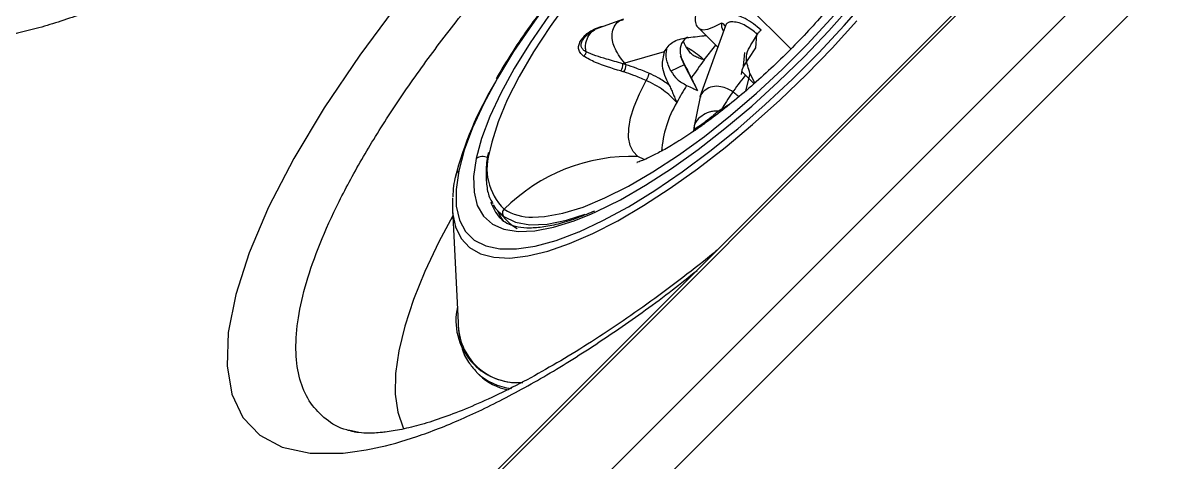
# Model space of a CAD drawing. Extents: x -2 to 78, y -19 to 124.
# Drawn here: x 63.67 to 67.949, y 10.385 to 12.007 of the extents above; entities that cross this region are included whole.
import ezdxf

# ---------------------------------------------------------------- set-up
doc = ezdxf.new("R2010")
doc.units = 0
doc.header["$MEASUREMENT"] = 0
doc.layers.add('1', color=4, linetype='Continuous')
doc.layers.add('GEOMETRY', color=2, linetype='Continuous', lineweight=25)

# ---------------------------------------------------------------- blocks, each defined once
blk = doc.blocks.new('2026 BEAM 220')
at = {"layer": 'GEOMETRY'}
for p, q in [((72.1496, 14.6804), (65.7077, 8.2384)), ((72.1306, 14.4291), (65.9589, 8.2574)), ((71.447, 14.3974), (65.9906, 8.941)), ((71.4543, 14.3901), (65.998, 8.9337)), ((68.3212, 12.0806), (68.4899, 11.9119)), ((67.7642, 11.9829), (67.7626, 11.9819)), ((67.8702, 12.0216), (67.7651, 11.9835)), ((68.1477, 11.9898), (68.2194, 11.9181)), ((68.2477, 11.9973), (68.1538, 11.7346)), ((67.7621, 11.9816), (67.7445, 11.9697)), ((68.3623, 11.9651), (68.3591, 11.9159)), ((68.0218, 11.9015), (67.8752, 11.8595)), ((68.1694, 11.8714), (68.212, 11.9255)), ((68.357, 11.9127), (68.315, 11.8484)), ((68.315, 11.8484), (68.3192, 11.8991)), ((68.3591, 11.9159), (68.357, 11.9127)), ((67.8801, 11.8537), (67.8752, 11.8595)), ((68.0844, 11.8788), (68.095, 11.8534)), ((68.095, 11.8534), (68.0463, 11.83)), ((68.095, 11.8534), (68.145, 11.7585)), ((68.3077, 11.8297), (68.3538, 11.7836)), ((68.3387, 11.8218), (68.3224, 11.7563)), ((68.3387, 11.8218), (68.3563, 11.7859)), ((68.1539, 11.735), (68.1315, 11.6201)), ((68.2611, 11.7052), (68.2227, 11.6822)), ((67.2379, 11.3613), (67.2376, 11.3199)), ((67.2376, 11.3199), (67.2593, 10.8999)), ((67.4117, 11.3059), (67.4456, 11.272)), ((67.4122, 11.2889), (67.4163, 11.2847)), ((67.3284, 10.7156), (67.3267, 10.7173)), ((67.3284, 10.7156), (67.3374, 10.7066)), ((66.858, 10.5008), (66.8537, 10.5017)), ((66.8873, 10.4945), (66.858, 10.5008))]:
    blk.add_line(p, q, dxfattribs=at)
at = {"layer": 'GEOMETRY', "flags": 128}
for points in [[(67.0437, 12.0888), (66.8953, 11.8893), (66.7637, 11.6943), (66.651, 11.5065), (66.5577, 11.3267), (66.4856, 11.1582), (66.4361, 11.0039), (66.4088, 10.8637), (66.4041, 10.7402), (66.4224, 10.6353), (66.4629, 10.5493), (66.5248, 10.4837), (66.6084, 10.4394), (66.7122, 10.4171), (66.8341, 10.4174), (66.8341, 10.4174)], [(68.8395, 13.0085), (68.8211, 13.0042), (68.7463, 12.9811), (68.6652, 12.9476), (68.5786, 12.9041), (68.4877, 12.8512), (68.3935, 12.7895), (68.2974, 12.7198), (68.2005, 12.643), (68.104, 12.5601), (68.0091, 12.472), (67.917, 12.38), (67.8289, 12.2851), (67.7459, 12.1886), (67.6691, 12.0917), (67.5993, 11.9955), (67.5375, 11.9013), (67.4845, 11.8103), (67.4409, 11.7237), (67.4073, 11.6424), (67.384, 11.5676), (67.378, 11.541)], [(67.2376, 11.3199), (67.2387, 11.3061), (67.2493, 11.2542), (67.2702, 11.2114), (67.301, 11.1782), (67.3415, 11.155), (67.3913, 11.1419), (67.4498, 11.139), (67.5164, 11.1465), (67.5905, 11.1643), (67.6713, 11.1921), (67.7579, 11.2297), (67.8496, 11.2767), (67.9453, 11.3326), (68.044, 11.3968), (68.1448, 11.4687), (68.2466, 11.5475), (68.3483, 11.6325), (68.449, 11.7227), (68.5475, 11.8173), (68.643, 11.9152), (68.7343, 12.0154)], [(67.5341, 11.2897), (67.5789, 11.2919), (67.6463, 11.3044), (67.721, 11.3275), (67.8021, 11.361), (67.8887, 11.4045), (67.9797, 11.4574), (68.0738, 11.5191), (68.1699, 11.5888), (68.2669, 11.6656), (68.3634, 11.7485), (68.4583, 11.8366), (68.5503, 11.9286), (68.6384, 12.0235), (68.7214, 12.12), (68.7983, 12.2169), (68.868, 12.3131), (68.9298, 12.4073), (68.9828, 12.4982), (69.0264, 12.5849), (69.0601, 12.6661), (69.0833, 12.7409), (69.0959, 12.8084), (69.0979, 12.861)], [(67.7065, 11.2363), (67.7945, 11.2773), (67.8889, 11.3286), (67.987, 11.3889), (68.0879, 11.4576), (68.1903, 11.5339), (68.2932, 11.617), (68.3955, 11.7061), (68.496, 11.8), (68.5936, 11.8978), (68.6873, 11.9984), (68.7759, 12.1008), (68.8587, 12.2037), (68.9346, 12.3061), (69.0028, 12.4068), (69.0626, 12.5048), (69.1076, 12.5877)], [(67.7525, 11.3021), (67.7713, 11.3105), (67.8597, 11.3545), (67.9525, 11.4078), (68.0486, 11.4699), (68.1469, 11.54), (68.2462, 11.6173), (68.3454, 11.7009), (68.4432, 11.7899), (68.5386, 11.8831), (68.6304, 11.9795), (68.7175, 12.0779), (68.799, 12.1773), (68.8738, 12.2763), (68.9411, 12.374), (69.0002, 12.469), (69.0502, 12.5604), (69.0807, 12.6242)], [(67.703, 12.1754), (67.6679, 12.1317), (67.5931, 12.0327), (67.5258, 11.935), (67.4667, 11.8399), (67.4167, 11.7486), (67.3762, 11.6619), (67.3458, 11.5811), (67.3258, 11.507)], [(67.5747, 12.0611), (67.5323, 12.0029), (67.4641, 11.9022), (67.4043, 11.8042), (67.3536, 11.7101), (67.3126, 11.6208), (67.2816, 11.5374), (67.2611, 11.4608)], [(68.1479, 11.9895), (68.1501, 11.9877), (68.1637, 11.9832), (68.1825, 11.9851), (68.2056, 11.9933), (68.232, 12.0074)], [(68.1079, 11.9556), (68.0952, 11.9456), (68.0856, 11.9318), (68.0807, 11.9151), (68.0807, 11.8962), (68.0855, 11.8754), (68.095, 11.8534)], [(68.315, 11.8484), (68.3087, 11.834), (68.3061, 11.8173)], [(67.9239, 11.5147), (67.9064, 11.5322), (67.8949, 11.5555), (67.8895, 11.5843), (67.8903, 11.6182), (67.8973, 11.6568), (67.9105, 11.6997), (67.9295, 11.7462), (67.9543, 11.7959)], [(67.9515, 11.5018), (67.9472, 11.5031), (67.9239, 11.5147)], [(67.3258, 11.507), (67.3164, 11.4404), (67.3178, 11.3823), (67.3299, 11.3331), (67.3526, 11.2937), (67.3857, 11.2643), (67.4287, 11.2453), (67.4811, 11.237), (67.5423, 11.2395), (67.6116, 11.2527), (67.6883, 11.2764), (67.7525, 11.3021)], [(67.2611, 11.4608), (67.2512, 11.3917), (67.2521, 11.331), (67.2637, 11.2794), (67.2859, 11.2373), (67.3186, 11.2053), (67.3612, 11.1836), (67.4134, 11.1726), (67.4746, 11.1724), (67.5441, 11.1829), (67.6212, 11.2041), (67.705, 11.2357), (67.7065, 11.2363)], [(67.3891, 11.3361), (67.3978, 11.3223), (67.4283, 11.2919)], [(67.4279, 11.2741), (67.4179, 11.2883), (67.4062, 11.3117)], [(67.4283, 11.2919), (67.4712, 11.271), (67.5246, 11.2618), (67.5878, 11.2646), (67.6599, 11.2792), (67.7287, 11.3012)], [(67.2389, 11.2948), (67.1881, 11.1992), (67.136, 11.0894), (67.0936, 10.985), (67.0613, 10.8868), (67.0392, 10.7954), (67.0275, 10.7115), (67.0262, 10.6358), (67.0355, 10.5686), (67.0552, 10.5106), (67.0573, 10.5063)], [(67.4456, 11.272), (67.4566, 11.2622), (67.4773, 11.2487)]]:
    blk.add_lwpolyline(points, dxfattribs=at)
at = {"layer": 'GEOMETRY'}
for centre, radius, start, end in [((68.2314, 11.9912), 0.0161, 13.8403, 87.862), ((67.8247, 11.8546), 0.0436, 326.306, 3.6374), ((69.274, 11.0388), 1.3833, 142.9943, 146.3693), ((67.8349, 11.8519), 0.0452, 326.29, 2.2908), ((68.5, 11.1195), 1.2909, 148.6963, 165.8499), ((68.9344, 11.257), 0.9795, 147.9229, 152.1717), ((68.4165, 11.5067), 0.4055, 149.2154, 176.1942), ((67.3498, 11.4707), 0.0435, 64.9842, 123.5374), ((67.5757, 11.4701), 0.21, 160.294, 225.7729), ((67.9024, 10.8444), 0.6706, 88.1611, 134.8731), ((67.2781, 11.436), 0.03, 124.604, 167.5206), ((67.5217, 11.3868), 0.1469, 196.019, 221.8307), ((67.4426, 11.3053), 0.0196, 133.0405, 223.1356), ((67.5325, 11.4828), 0.1931, 237.6733, 270.4748), ((67.4803, 10.9076), 0.2296, 167.3535, 274.1302), ((67.4784, 10.8975), 0.2191, 179.3715, 275.12), ((67.4832, 10.897), 0.2239, 179.2737, 231.5278), ((67.4823, 10.8815), 0.2263, 227.1536, 263.3516), ((67.4831, 10.8579), 0.2101, 226.0766, 259.2829), ((73.2969, 7.0912), 3.8587, 201.6461, 68.3538), ((73.2969, 7.0912), 3.8587, 201.646, 68.3539), ((73.2969, 7.0912), 3.6322, 197.5564, 72.4441)]:
    blk.add_arc(centre, radius, start, end, dxfattribs=at)
for points, knots in [([(53.2507, 11.0323), (53.2761, 11.0362), (53.3335, 11.0452), (53.3988, 11.0557), (53.4467, 11.0636), (53.4787, 11.0689), (53.5666, 11.0837), (53.774, 11.1199), (54.0924, 11.1807), (54.4731, 11.2619), (54.8521, 11.3514), (55.2288, 11.4491), (55.5405, 11.5375), (55.7884, 11.6123), (56.035, 11.6897), (56.2803, 11.7714), (56.5243, 11.8572), (56.6761, 11.9125), (56.7972, 11.9578), (56.8878, 11.9923), (56.9556, 12.0186), (56.997, 12.0348), (57.0121, 12.0407), (57.0347, 12.0496), (57.061, 12.06), (57.0911, 12.0719), (57.1212, 12.0839), (57.1512, 12.0959), (57.1781, 12.1067), (57.1931, 12.1128), (57.2082, 12.1189), (57.2264, 12.1263), (57.3016, 12.157), (57.4893, 12.2351), (57.7888, 12.3664), (58.147, 12.5334), (58.4245, 12.6706), (58.6221, 12.772), (58.7407, 12.8339), (58.9383, 12.9389), (59.2146, 13.0908), (59.509, 13.2609), (59.7439, 13.4013), (59.978, 13.5447), (60.1854, 13.676), (60.3665, 13.7939), (60.4811, 13.8695), (60.5912, 13.9431), (60.6764, 14.001), (60.7189, 14.03), (60.7472, 14.0494), (60.7815, 14.073), (60.8168, 14.0975), (60.845, 14.117), (60.8661, 14.1318), (60.8872, 14.1465), (60.9153, 14.1662), (60.9503, 14.1909), (60.9853, 14.2157), (61.0132, 14.2356), (61.0551, 14.2655), (61.1456, 14.3305), (61.2426, 14.4012), (61.3254, 14.4623), (61.3805, 14.5032), (61.4766, 14.575), (61.6678, 14.7199), (62.0463, 15.0154), (62.4696, 15.3654), (62.8832, 15.7275), (63.1889, 16.0053), (63.4899, 16.2893), (63.786, 16.5795), (64.0767, 16.8753), (64.3613, 17.176), (64.6395, 17.4812), (64.9242, 17.8055), (65.2143, 18.1497), (65.4843, 18.4841), (65.6877, 18.746), (65.8289, 18.9324), (65.9191, 19.0535), (65.9941, 19.1555), (66.0543, 19.2381), (66.0991, 19.3003), (66.1289, 19.3419), (66.1487, 19.3696), (66.1734, 19.4043), (66.2029, 19.446), (66.2323, 19.4878), (66.2568, 19.5226), (66.2762, 19.5506), (66.2957, 19.5785), (66.3199, 19.6136), (66.344, 19.6486), (66.3608, 19.6732), (66.3704, 19.6873), (66.38, 19.7014), (66.392, 19.719), (66.4781, 19.8457), (66.5958, 20.0229), (66.7429, 20.2515), (66.8879, 20.4817), (67.0647, 20.7722), (67.2696, 21.1247), (67.434, 21.4216), (67.5617, 21.6613), (67.6868, 21.9025), (67.8373, 22.2051), (68.008, 22.5691), (68.1418, 22.8729), (68.2213, 23.063), (68.2525, 23.139), (68.2618, 23.1618), (68.2695, 23.1808), (68.2757, 23.196), (68.291, 23.234), (68.3108, 23.2834), (68.3318, 23.3365), (68.3423, 23.3631), (68.3483, 23.3783), (68.3632, 23.4162), (68.3824, 23.4657), (68.4058, 23.5265), (68.429, 23.5875), (68.4691, 23.6942), (68.5251, 23.8471), (68.6117, 24.0924), (68.694, 24.3389), (68.7624, 24.5557), (68.8003, 24.6798), (68.8335, 24.7905), (68.8709, 24.9182), (68.8981, 25.0151), (68.9116, 25.0632)], [0, 0, 0, 0, 0.003617, 0.008175, 0.009315, 0.010454, 0.012734, 0.02185, 0.040084, 0.058325, 0.07658, 0.094803, 0.112974, 0.122043, 0.131103, 0.149196, 0.158231, 0.167261, 0.171775, 0.176287, 0.180798, 0.181926, 0.182489, 0.183053, 0.185308, 0.186436, 0.187563, 0.189817, 0.190944, 0.191588, 0.192071, 0.193198, 0.194325, 0.203338, 0.221362, 0.2394, 0.25747, 0.263503, 0.269543, 0.275589, 0.293775, 0.312047, 0.32122, 0.330407, 0.348724, 0.353945, 0.359162, 0.366981, 0.371538, 0.372839, 0.373815, 0.376092, 0.378369, 0.379507, 0.380645, 0.381782, 0.38292, 0.385195, 0.38747, 0.388607, 0.389744, 0.394292, 0.403385, 0.405657, 0.40793, 0.412474, 0.421561, 0.43973, 0.476077, 0.494272, 0.51249, 0.53074, 0.549028, 0.567343, 0.585607, 0.603821, 0.621993, 0.642717, 0.663408, 0.67891, 0.686658, 0.694404, 0.698922, 0.70344, 0.707958, 0.709087, 0.710217, 0.712476, 0.714735, 0.716994, 0.719253, 0.720382, 0.721512, 0.723771, 0.726031, 0.727161, 0.727726, 0.728291, 0.72942, 0.73055, 0.748637, 0.75769, 0.766753, 0.784914, 0.80314, 0.821449, 0.830641, 0.839862, 0.858284, 0.876622, 0.894896, 0.904014, 0.905153, 0.906292, 0.907431, 0.908, 0.908569, 0.913123, 0.9154, 0.916538, 0.917107, 0.917676, 0.922227, 0.924502, 0.926777, 0.931326, 0.940421, 0.949513, 0.967695, 0.976787, 0.981348, 0.98588, 0.992986, 1, 1, 1, 1]), ([(65.2603, 11.9358), (65.3444, 11.9292), (65.436, 11.9344), (65.5842, 11.9594), (65.6353, 11.9706), (65.7148, 11.9919), (65.7418, 11.9998), (65.7965, 12.0169), (65.8241, 12.0262), (65.963, 12.0758), (66.0778, 12.1262), (66.2256, 12.2024), (66.2554, 12.2183), (66.3154, 12.2515), (66.3457, 12.2688), (66.4366, 12.3224), (66.4971, 12.3603), (66.6783, 12.4802), (66.7986, 12.5685), (66.9485, 12.6895), (66.9786, 12.7143), (67.038, 12.7645), (67.0674, 12.7899), (67.155, 12.8672), (67.2695, 12.9729), (67.3797, 13.0837), (67.4608, 13.1688), (67.4875, 13.1974), (67.5405, 13.2555), (67.5667, 13.2849), (67.6952, 13.432), (67.7902, 13.5512), (67.9213, 13.7319), (67.963, 13.7925), (68.0227, 13.8839), (68.0421, 13.9145), (68.0796, 13.9752), (68.0976, 14.0054), (68.1847, 14.1556), (68.2442, 14.2731), (68.3058, 14.4166), (68.3175, 14.4452), (68.3396, 14.5019), (68.3499, 14.5301), (68.3787, 14.6133), (68.395, 14.6671), (68.4351, 14.8237), (68.4505, 14.9218), (68.4551, 15.0361), (68.4553, 15.0584), (68.4541, 15.1019), (68.4529, 15.123), (68.4468, 15.1845), (68.4399, 15.2231), (68.4204, 15.2956), (68.4079, 15.3294), (68.3847, 15.3764), (68.3763, 15.3914), (68.3579, 15.4203), (68.348, 15.434), (68.2955, 15.4988), (68.2433, 15.5389), (68.15, 15.5814), (68.1163, 15.5927), (68.0439, 15.6091), (68.0056, 15.6141), (67.9449, 15.617), (67.9242, 15.6172), (67.8816, 15.616), (67.8597, 15.6146), (67.793, 15.6081), (67.747, 15.6007), (67.6046, 15.5698), (67.5038, 15.5374), (67.3702, 15.4823), (67.3431, 15.4706), (67.288, 15.4455), (67.2603, 15.4324), (67.1768, 15.391), (67.1205, 15.3609), (67.0066, 15.2959), (66.9491, 15.261), (66.8617, 15.2049), (66.8324, 15.1856), (66.7735, 15.1458), (66.7438, 15.1253), (66.5952, 15.02), (66.4774, 14.9287), (66.3021, 14.7817), (66.2439, 14.7311), (66.1569, 14.6526), (66.1278, 14.6259), (66.0704, 14.5721), (66.0419, 14.545), (65.9012, 14.4085), (65.7932, 14.296), (65.6639, 14.1514), (65.6383, 14.1223), (65.5877, 14.0637), (65.5627, 14.034), (65.4891, 13.9453), (65.4421, 13.8863), (65.3069, 13.7096), (65.2246, 13.5923), (65.1321, 13.4461), (65.1141, 13.4168), (65.0794, 13.3588), (65.0628, 13.33), (65.0148, 13.2445), (64.9855, 13.1886), (64.9321, 13.0786), (64.9081, 13.0246), (64.8762, 12.945), (64.8662, 12.9187), (64.8477, 12.8667), (64.8391, 12.8408), (64.8001, 12.7141), (64.7811, 12.62), (64.7707, 12.4895), (64.7703, 12.4477), (64.7744, 12.3878), (64.7765, 12.3683), (64.7824, 12.3305), (64.786, 12.3123), (64.8082, 12.224), (64.8379, 12.1631), (64.8901, 12.0991), (64.9012, 12.0869), (64.9251, 12.0638), (64.9378, 12.0529), (64.9778, 12.0223), (65.0071, 12.0049), (65.1025, 11.9608), (65.1762, 11.9425), (65.2603, 11.9358)], [0, 0, 0, 0, 0.03125, 0.03125, 0.046875, 0.046875, 0.054687, 0.054687, 0.0625, 0.0625, 0.09375, 0.09375, 0.101562, 0.101562, 0.109375, 0.109375, 0.125, 0.125, 0.15625, 0.15625, 0.164062, 0.164062, 0.171875, 0.171875, 0.1875, 0.203125, 0.203125, 0.210937, 0.210937, 0.21875, 0.21875, 0.25, 0.25, 0.265625, 0.265625, 0.273437, 0.273437, 0.28125, 0.28125, 0.3125, 0.3125, 0.320312, 0.320312, 0.328125, 0.328125, 0.34375, 0.34375, 0.375, 0.375, 0.382812, 0.382812, 0.390625, 0.390625, 0.40625, 0.40625, 0.421875, 0.421875, 0.429687, 0.429687, 0.4375, 0.4375, 0.46875, 0.46875, 0.484375, 0.484375, 0.5, 0.5, 0.507812, 0.507812, 0.515625, 0.515625, 0.53125, 0.53125, 0.5625, 0.5625, 0.570312, 0.570312, 0.578125, 0.578125, 0.59375, 0.59375, 0.609375, 0.609375, 0.617187, 0.617187, 0.625, 0.625, 0.65625, 0.65625, 0.671875, 0.671875, 0.679687, 0.679687, 0.6875, 0.6875, 0.71875, 0.71875, 0.726562, 0.726562, 0.734375, 0.734375, 0.75, 0.75, 0.78125, 0.78125, 0.789062, 0.789062, 0.796875, 0.796875, 0.8125, 0.8125, 0.828125, 0.828125, 0.835937, 0.835937, 0.84375, 0.84375, 0.875, 0.875, 0.890625, 0.890625, 0.898437, 0.898437, 0.90625, 0.90625, 0.9375, 0.9375, 0.945312, 0.945312, 0.953125, 0.953125, 0.96875, 0.96875, 1, 1, 1, 1]), ([(66.8537, 10.5017), (66.8514, 10.5022), (66.8176, 10.5091), (66.7687, 10.5411), (66.7105, 10.5992), (66.6737, 10.6776), (66.6564, 10.7729), (66.6605, 10.8854), (66.6853, 11.0127), (66.7305, 11.1537), (66.7964, 11.307), (66.8816, 11.4704), (66.9848, 11.6419), (67.1052, 11.8195), (67.2407, 12.001), (67.3891, 12.1838), (67.5487, 12.3656), (67.717, 12.5444), (67.8917, 12.7175), (68.0706, 12.8828), (68.2515, 13.0383), (68.4322, 13.1822), (68.6105, 13.3122), (68.7844, 13.4272), (68.9565, 13.5282), (69.1239, 13.6117), (69.2836, 13.6753), (69.4185, 13.7129), (69.5298, 13.7292), (69.6274, 13.7299), (69.7171, 13.7123), (69.7942, 13.6726), (69.8534, 13.6151), (69.8756, 13.561), (69.8865, 13.5345)], [0, 0, 0, 0, 0.0023554, 0.0345818, 0.0666172, 0.0987532, 0.1307874, 0.1629908, 0.1952978, 0.2275011, 0.2599633, 0.2925315, 0.324995, 0.3576209, 0.3903527, 0.42298, 0.4555456, 0.4882148, 0.5207808, 0.5531122, 0.5855445, 0.617875, 0.6499839, 0.6821931, 0.7143006, 0.7488037, 0.7834338, 0.8179359, 0.8446103, 0.8712848, 0.903729, 0.936279, 0.9687245, 1, 1, 1, 1]), ([(68.8953, 12.4674), (68.8952, 12.4672), (68.8951, 12.4668), (68.8907, 12.4534), (68.8809, 12.4301), (68.8648, 12.3966), (68.8416, 12.354), (68.8107, 12.3031), (68.772, 12.245), (68.7257, 12.1811), (68.6723, 12.1131), (68.6127, 12.0424), (68.5479, 11.9708), (68.479, 11.8999), (68.4076, 11.8312), (68.3351, 11.7661), (68.2633, 11.7062), (68.1952, 11.6533), (68.1533, 11.6239), (68.1334, 11.61)], [0, 0, 0, 0, 0.033628, 0.079958, 0.128468, 0.179698, 0.233872, 0.290938, 0.350644, 0.412617, 0.476432, 0.541662, 0.607896, 0.674754, 0.741878, 0.808859, 0.875299, 0.940836, 1, 1, 1, 1]), ([(68.2158, 12.1593), (68.2103, 12.1535), (68.1944, 12.1365), (68.1713, 12.107), (68.1503, 12.0729), (68.1377, 12.0422), (68.1348, 12.0176), (68.1388, 11.9983), (68.1467, 11.9922), (68.149, 11.9904)], [0, 0, 0, 0, 0.093183, 0.271954, 0.452576, 0.637223, 0.807075, 0.943931, 1, 1, 1, 1]), ([(67.5635, 12.0497), (67.5449, 12.0245), (67.5029, 11.9672), (67.4477, 11.8839), (67.4145, 11.8275), (67.3992, 11.8016)], [0, 0, 0, 0, 0.298579, 0.677866, 1, 1, 1, 1]), ([(68.3799, 11.9819), (68.3612, 11.9972), (68.3359, 12.0178), (68.2987, 12.0348), (68.2826, 12.0372), (68.2753, 12.0382)], [0, 0, 0, 0, 0.608379, 0.823294, 1, 1, 1, 1]), ([(67.723, 11.8853), (67.7183, 11.8896), (67.7094, 11.8975), (67.7038, 11.9123), (67.7052, 11.9284), (67.7135, 11.9451), (67.7266, 11.9615), (67.7453, 11.9765), (67.7685, 11.989), (67.7855, 11.9939), (67.7946, 11.9965)], [0, 0, 0, 0, 0.145851, 0.274099, 0.386878, 0.500542, 0.613822, 0.727127, 0.855363, 1, 1, 1, 1]), ([(67.7327, 11.9012), (67.7317, 11.907), (67.7296, 11.9183), (67.7317, 11.9397), (67.7421, 11.9619), (67.7548, 11.9784), (67.7643, 11.9827), (67.7653, 11.9832)], [0, 0, 0, 0, 0.171073, 0.332044, 0.647332, 0.96262, 1, 1, 1, 1]), ([(67.8752, 11.8595), (67.8672, 11.8696), (67.8529, 11.8877), (67.8375, 11.9165), (67.8283, 11.9453), (67.8279, 11.9753), (67.839, 12.0003), (67.8534, 12.0175), (67.8655, 12.0191), (67.8701, 12.0197)], [0, 0, 0, 0, 0.197319, 0.352976, 0.477791, 0.631302, 0.772582, 0.913862, 1, 1, 1, 1]), ([(68.232, 12.0074), (68.233, 11.9986), (68.234, 11.9889), (68.2397, 11.9799), (68.2402, 11.979)], [0, 0, 0, 0, 0.9019868, 1, 1, 1, 1]), ([(68.2751, 12.0124), (68.2725, 12.0123), (68.2678, 12.0121), (68.2618, 12.011), (68.257, 12.0091), (68.2524, 12.0057), (68.2481, 11.9997), (68.2472, 11.9948), (68.2468, 11.9921)], [0, 0, 0, 0, 0.182796, 0.321952, 0.445587, 0.56457, 0.763668, 1, 1, 1, 1]), ([(68.3661, 11.9668), (68.3522, 11.9777), (68.3316, 11.9939), (68.3002, 12.0093), (68.2832, 12.0114), (68.2751, 12.0124)], [0, 0, 0, 0, 0.521467, 0.771559, 1, 1, 1, 1]), ([(67.7327, 11.9012), (67.7289, 11.9036), (67.7213, 11.9083), (67.7143, 11.9179), (67.7132, 11.9309), (67.7205, 11.9465), (67.7314, 11.9604), (67.741, 11.967), (67.7446, 11.9696)], [0, 0, 0, 0, 0.1835991, 0.3630562, 0.5386229, 0.7156797, 0.892717, 1, 1, 1, 1]), ([(67.7446, 11.9696), (67.7467, 11.9714), (67.7493, 11.9736), (67.7522, 11.975), (67.7526, 11.9752)], [0, 0, 0, 0, 0.84327, 1, 1, 1, 1]), ([(68.0218, 11.9015), (68.0307, 11.9149), (68.0486, 11.9417), (68.0856, 11.9498), (68.1041, 11.9539)], [0, 0, 0, 0, 0.499899, 1, 1, 1, 1]), ([(68.1041, 11.9539), (68.1254, 11.9562), (68.1492, 11.9588), (68.1731, 11.9616), (68.1756, 11.9618)], [0, 0, 0, 0, 0.895971, 1, 1, 1, 1]), ([(68.3329, 11.911), (68.3392, 11.9214), (68.3504, 11.9401), (68.3613, 11.9586), (68.3661, 11.9668)], [0, 0, 0, 0, 0.557908, 1, 1, 1, 1]), ([(68.3799, 11.9819), (68.3784, 11.9805), (68.3754, 11.9777), (68.3714, 11.9734), (68.3679, 11.9695), (68.3667, 11.9677), (68.3661, 11.9668)], [0, 0, 0, 0, 0.239009, 0.48193, 0.734651, 1, 1, 1, 1]), ([(67.7327, 11.9012), (67.7324, 11.8998), (67.7318, 11.8969), (67.7297, 11.8926), (67.7268, 11.8885), (67.7242, 11.8864), (67.723, 11.8853)], [0, 0, 0, 0, 0.232227, 0.480789, 0.739393, 1, 1, 1, 1]), ([(67.8682, 11.8574), (67.8478, 11.8633), (67.8126, 11.8734), (67.7661, 11.8867), (67.7441, 11.8963), (67.7327, 11.9012)], [0, 0, 0, 0, 0.398585, 0.689275, 1, 1, 1, 1]), ([(68.0218, 11.9015), (68.0173, 11.8846), (68.0104, 11.8586), (68.0209, 11.8151), (68.033, 11.7915), (68.0391, 11.7794)], [0, 0, 0, 0, 0.473529, 0.73037, 1, 1, 1, 1]), ([(68.0463, 11.83), (68.0394, 11.8453), (68.0259, 11.8753), (68.0291, 11.8996), (68.0307, 11.9115)], [0, 0, 0, 0, 0.512102, 1, 1, 1, 1]), ([(68.1165, 11.8996), (68.1088, 11.9102), (68.0988, 11.924), (68.0941, 11.9365), (68.0931, 11.9394)], [0, 0, 0, 0, 0.770973, 1, 1, 1, 1]), ([(68.1046, 11.9181), (68.1088, 11.916), (68.133, 11.9036), (68.1529, 11.886), (68.1694, 11.8714)], [0, 0, 0, 0, 0.17218, 1, 1, 1, 1]), ([(68.1694, 11.8714), (68.1661, 11.8725), (68.1561, 11.8757), (68.142, 11.8811), (68.1271, 11.8886), (68.1201, 11.8959), (68.1165, 11.8996)], [0, 0, 0, 0, 0.161492, 0.487543, 0.736821, 1, 1, 1, 1]), ([(68.3387, 11.8218), (68.3328, 11.8404), (68.3209, 11.8775), (68.3289, 11.8998), (68.3329, 11.911)], [0, 0, 0, 0, 0.499899, 1, 1, 1, 1]), ([(67.861, 11.8305), (67.8278, 11.8402), (67.7745, 11.8559), (67.7371, 11.8773), (67.723, 11.8853)], [0, 0, 0, 0, 0.623428, 1, 1, 1, 1]), ([(67.8752, 11.8595), (67.8739, 11.8591), (67.8716, 11.8584), (67.8692, 11.8577), (67.8682, 11.8574)], [0, 0, 0, 0, 0.56, 1, 1, 1, 1]), ([(67.8801, 11.8537), (67.8778, 11.8544), (67.8739, 11.8556), (67.87, 11.8569), (67.8682, 11.8574)], [0, 0, 0, 0, 0.559876, 1, 1, 1, 1]), ([(68.1223, 11.8049), (68.1149, 11.8199), (68.1005, 11.8491), (68.0879, 11.8733), (68.0818, 11.8851)], [0, 0, 0, 0, 0.512161, 1, 1, 1, 1]), ([(67.8725, 11.8268), (67.8703, 11.8275), (67.8665, 11.8287), (67.8627, 11.8299), (67.861, 11.8305)], [0, 0, 0, 0, 0.559764, 1, 1, 1, 1]), ([(67.9543, 11.7959), (67.939, 11.8023), (67.9117, 11.8135), (67.8845, 11.8227), (67.8725, 11.8268)], [0, 0, 0, 0, 0.560391, 1, 1, 1, 1]), ([(67.9645, 11.8222), (67.9487, 11.8287), (67.9205, 11.8402), (67.8924, 11.8496), (67.8801, 11.8537)], [0, 0, 0, 0, 0.560335, 1, 1, 1, 1]), ([(67.9645, 11.8222), (67.9642, 11.8204), (67.9639, 11.8176), (67.9625, 11.8129), (67.9611, 11.809), (67.9595, 11.8052), (67.9573, 11.8005), (67.9555, 11.7977), (67.9543, 11.7959)], [0, 0, 0, 0, 0.240748, 0.370382, 0.502553, 0.634347, 0.762901, 1, 1, 1, 1]), ([(68.0391, 11.7794), (68.0259, 11.7886), (68.0019, 11.8052), (67.9761, 11.8169), (67.9645, 11.8222)], [0, 0, 0, 0, 0.5506048, 1, 1, 1, 1]), ([(68.0463, 11.83), (68.0532, 11.8194), (68.0674, 11.7977), (68.0919, 11.7841), (68.1044, 11.7772)], [0, 0, 0, 0, 0.48807, 1, 1, 1, 1]), ([(68.3223, 11.8151), (68.3216, 11.8142), (68.3031, 11.7923), (68.2714, 11.7489), (68.2449, 11.7077), (68.2316, 11.6871)], [0, 0, 0, 0, 0.0205741, 0.5092761, 1, 1, 1, 1]), ([(68.0682, 11.7143), (68.0524, 11.7299), (68.0191, 11.7631), (67.9766, 11.7846), (67.9543, 11.7959)], [0, 0, 0, 0, 0.4735233, 1, 1, 1, 1]), ([(68.0391, 11.7794), (68.0418, 11.7742), (68.047, 11.7641), (68.0538, 11.7471), (68.0592, 11.7342), (68.0639, 11.7233), (68.0665, 11.7179), (68.0682, 11.7143)], [0, 0, 0, 0, 0.2644055, 0.5139301, 0.7564124, 0.838107, 1, 1, 1, 1]), ([(68.1044, 11.7772), (68.112, 11.7737), (68.1254, 11.7674), (68.139, 11.7612), (68.145, 11.7585)], [0, 0, 0, 0, 0.559999, 1, 1, 1, 1]), ([(68.145, 11.7585), (68.1407, 11.7672), (68.1332, 11.7827), (68.1256, 11.7981), (68.1223, 11.8049)], [0, 0, 0, 0, 0.559999, 1, 1, 1, 1]), ([(68.2975, 11.7355), (68.2929, 11.7396), (68.2804, 11.7508), (68.258, 11.764), (68.2295, 11.7743), (68.1994, 11.7746), (68.1743, 11.7619), (68.1577, 11.7478), (68.1557, 11.7366), (68.1553, 11.7339)], [0, 0, 0, 0, 0.107986, 0.290089, 0.43611, 0.615703, 0.780987, 0.946271, 1, 1, 1, 1]), ([(68.2227, 11.6822), (68.2166, 11.6823), (68.2049, 11.6825), (68.1827, 11.6774), (68.1593, 11.6648), (68.1412, 11.6478), (68.1326, 11.631), (68.1318, 11.6218), (68.1314, 11.6171)], [0, 0, 0, 0, 0.132137, 0.256471, 0.5, 0.743529, 0.867863, 1, 1, 1, 1]), ([(68.2227, 11.6822), (68.2183, 11.6787), (68.2096, 11.6717), (68.1947, 11.6591), (68.1777, 11.6454), (68.1606, 11.6328), (68.1458, 11.6226), (68.1361, 11.6173), (68.1315, 11.616), (68.1314, 11.6167), (68.1314, 11.6171)], [0, 0, 0, 0, 0.128271, 0.253647, 0.376307, 0.5, 0.623692, 0.746352, 0.871728, 1, 1, 1, 1]), ([(68.1334, 11.61), (68.1317, 11.6088), (68.1087, 11.5923), (68.0686, 11.5672), (68.0164, 11.5362), (67.9754, 11.5151), (67.9453, 11.5016), (67.9273, 11.4946), (67.9189, 11.4922), (67.9204, 11.4925), (67.9208, 11.4926)], [0, 0, 0, 0, 0.014916, 0.198374, 0.375721, 0.545963, 0.691819, 0.830709, 0.964185, 1, 1, 1, 1]), ([(68.1313, 11.6169), (68.131, 11.6148), (68.1304, 11.6103), (68.1289, 11.6074), (68.1295, 11.6072), (68.1317, 11.6086), (68.1368, 11.6122), (68.1454, 11.6181), (68.157, 11.6263), (68.1669, 11.6334), (68.1728, 11.6377), (68.1742, 11.6387)], [0, 0, 0, 0, 0.110575, 0.241299, 0.322046, 0.418265, 0.533875, 0.668098, 0.811431, 0.954968, 1, 1, 1, 1]), ([(68.1742, 11.6387), (68.1691, 11.635), (68.158, 11.627), (68.1434, 11.6167), (68.1366, 11.612), (68.1335, 11.6099)], [0, 0, 0, 0, 0.311618, 0.679103, 1, 1, 1, 1]), ([(67.3713, 11.5296), (67.3708, 11.5275), (67.3645, 11.5026), (67.3613, 11.4605), (67.3635, 11.405), (67.3724, 11.3649), (67.3841, 11.3464), (67.3875, 11.3409)], [0, 0, 0, 0, 0.025651, 0.311565, 0.597902, 0.881905, 1, 1, 1, 1]), ([(67.2488, 11.4425), (67.2463, 11.43), (67.2409, 11.4031), (67.2398, 11.3786), (67.2392, 11.3655)], [0, 0, 0, 0, 0.464748, 1, 1, 1, 1]), ([(67.7635, 11.3126), (67.7433, 11.304), (67.6983, 11.2849), (67.6355, 11.2654), (67.5751, 11.2525), (67.5229, 11.2484), (67.4794, 11.2521), (67.4454, 11.2633), (67.4244, 11.2749), (67.4162, 11.2859), (67.4141, 11.2887)], [0, 0, 0, 0, 0.113762, 0.253512, 0.392405, 0.530455, 0.668199, 0.806838, 0.950459, 1, 1, 1, 1]), ([(68.2179, 11.1683), (68.2108, 11.1624), (68.1632, 11.1229), (68.0759, 11.0555), (67.9568, 10.967), (67.8392, 10.8854), (67.7232, 10.81), (67.6097, 10.7415), (67.5, 10.6807), (67.3952, 10.6281), (67.2967, 10.5841), (67.2055, 10.5489), (67.1229, 10.5224), (67.05, 10.5043), (67.0009, 10.4962), (66.9767, 10.4938), (66.9708, 10.4932)], [0, 0, 0, 0, 0.0143684, 0.0959399, 0.1762137, 0.2570022, 0.3386276, 0.4205658, 0.5025318, 0.5841571, 0.6650994, 0.7450093, 0.8235571, 0.9004719, 0.9755999, 1, 1, 1, 1]), ([(66.8341, 10.4174), (66.8791, 10.4236), (66.9692, 10.4359), (67.1237, 10.4825), (67.2904, 10.5491), (67.4694, 10.6381), (67.6578, 10.7469), (67.8529, 10.8749), (68.0155, 10.9912), (68.1126, 11.069), (68.1428, 11.0932)], [0, 0, 0, 0, 0.133274, 0.266967, 0.400241, 0.534918, 0.670029, 0.804705, 0.939217, 1, 1, 1, 1]), ([(67.273, 10.8078), (67.2737, 10.8049), (67.2793, 10.7826), (67.2966, 10.7516), (67.3182, 10.7282), (67.3272, 10.7185)], [0, 0, 0, 0, 0.080677, 0.61689, 1, 1, 1, 1]), ([(66.9708, 10.4932), (66.9612, 10.4925), (66.9345, 10.4906), (66.8995, 10.4919), (66.8715, 10.4961), (66.8617, 10.4995), (66.858, 10.5008)], [0, 0, 0, 0, 0.17666, 0.489654, 0.80462, 1, 1, 1, 1])]:
    blk.add_open_spline(points, degree=3, knots=knots, dxfattribs=at)

msp = doc.modelspace()

# ---------------------------------------------------------------- block references
at = {"layer": '1'}
msp.add_blockref('2026 BEAM 220', (-1.9801, 0), dxfattribs=at)

doc.saveas('drawing.dxf')
